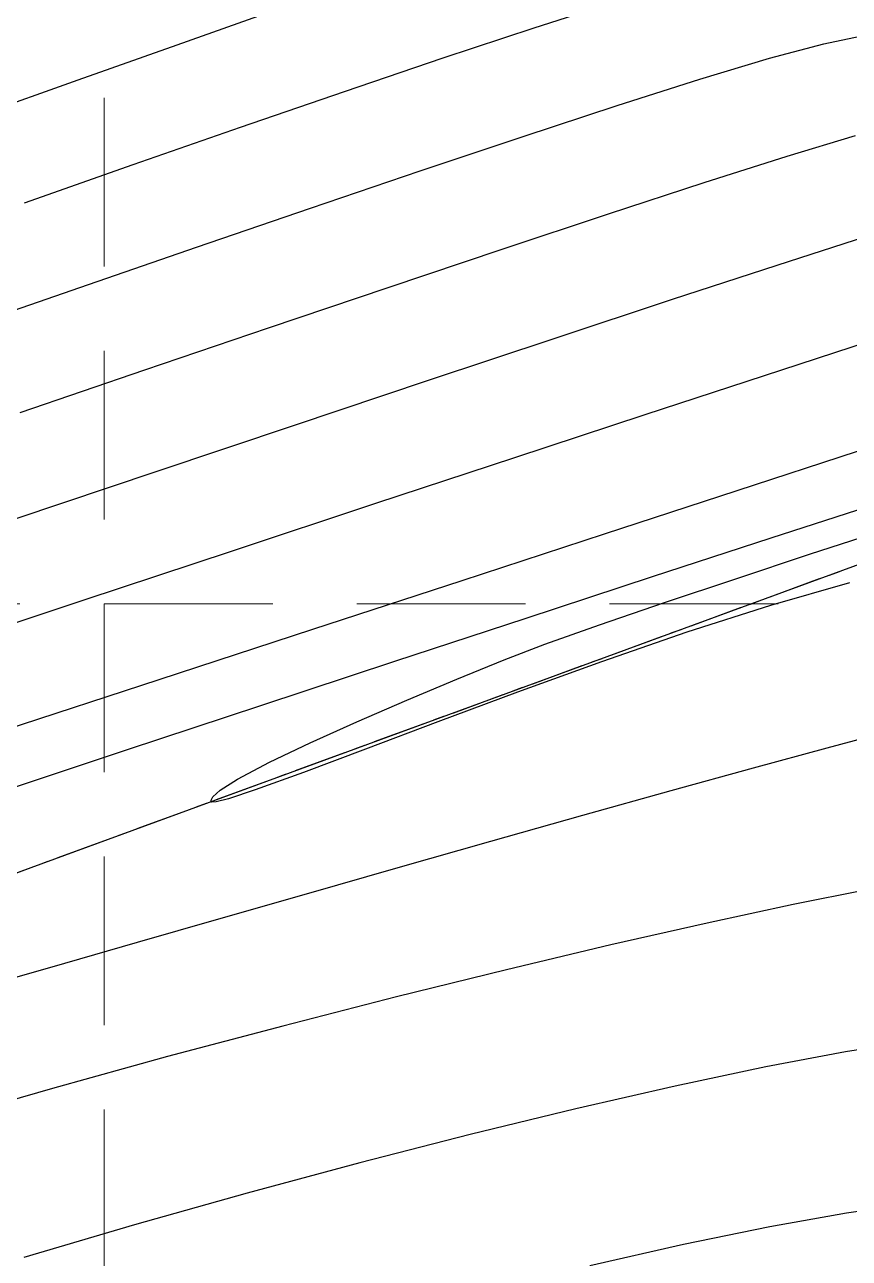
# Model space of a CAD drawing. Header units: inches. Extents: x 2547543 to 2548696, y 7125653 to 7126375.
# Drawn here: x 2548369.7 to 2548389.27, y 7125854.84 to 7125884.11 of the extents above; entities that cross this region are included whole.
import ezdxf

# ---------------------------------------------------------------- set-up
doc = ezdxf.new("R2010")
doc.units = ezdxf.units.IN
doc.header["$MEASUREMENT"] = 0
doc.linetypes.add('CENTER', pattern=[2, 1.25, -0.25, 0.25, -0.25])
doc.linetypes.add('HIDDEN', pattern=[0.375, 0.25, -0.125])
for name, color, linetype in [('CONT-MJR', 6, 'Continuous'), ('CONT-MNR', 14, 'Continuous'), ('GRID', 254, 'HIDDEN'), ('V-AREA', 6, 'Continuous'), ('V-CREEK-CNTR-E', 2, 'CENTER')]:
    doc.layers.add(name, color=color, linetype=linetype)

msp = doc.modelspace()

# ---------------------------------------------------------------- linework, layer by layer
at = {"layer": 'CONT-MJR', "color": 35}
for points, elevation in [([(2548387.798405123, 7125880.994076704), (2548389.42156973, 7125881.486725656)], 560), ([(2548389.273004012, 7125870.8706584), (2548387.399357292, 7125870.334096686)], 555), ([(2548382.04733668, 7125869.412401659), (2548383.345750267, 7125869.874940309)], 555), ([(2548376.473747788, 7125867.076473196), (2548377.582936113, 7125867.575093679)], 555), ([(2548379.501222375, 7125867.572784959), (2548377.786114191, 7125866.92510364)], 555), ([(2548377.786114191, 7125866.92510364), (2548376.318901246, 7125866.373046097)], 555), ([(2548374.334385659, 7125865.948490707), (2548374.745956197, 7125866.210967372)], 555), ([(2548374.162880381, 7125865.794620936), (2548374.334385659, 7125865.948490707)], 555), ([(2548375.17164605, 7125865.955894898), (2548374.532637482, 7125865.745704389)], 555), ([(2548374.122017484, 7125865.715433435), (2548374.162880381, 7125865.794620936)], 555), ([(2548374.125258953, 7125865.68344179), (2548374.122017484, 7125865.715433435)], 555), ([(2548374.142903764, 7125865.670376671), (2548374.125258953, 7125865.68344179)], 555), ([(2548374.240224818, 7125865.673319879), (2548374.142903764, 7125865.670376671)], 555), ([(2548374.532637482, 7125865.745704389), (2548374.240224818, 7125865.673319879)], 555)]:
    msp.add_lwpolyline(points, dxfattribs=dict(at, elevation=elevation))
at = {"layer": 'CONT-MJR', "color": 35, "extrusion": (0.302712607487114, -0.9530818838212972, 0), "elevation": -6020118.966377445}
msp.add_lwpolyline([(4585914.188477158, 560.0000000000009), (4585916.259970993, 560.0000000000009)], dxfattribs=at)
at = {"layer": 'CONT-MJR', "color": 35, "extrusion": (0.3101368803852442, -0.9506919140420355, 0), "elevation": -5984168.415841797}
msp.add_lwpolyline([(4632725.713826798, 560.0000000000009), (4632728.103855762, 560.0000000000009)], dxfattribs=at)
at = {"layer": 'CONT-MJR', "color": 35, "extrusion": (0.3149454310460368, -0.9491097805118363, 0), "elevation": -5960640.291341155}
msp.add_lwpolyline([(4662956.332198271, 560), (4662958.983944733, 560)], dxfattribs=at)
at = {"layer": 'CONT-MJR', "color": 35, "extrusion": (0.3181511501267628, -0.9480400021481256, 0), "elevation": -5944847.786679281}
msp.add_lwpolyline([(4683070.838327252, 560.0000000000005), (4683073.694910431, 560.0000000000005)], dxfattribs=at)
at = {"layer": 'CONT-MJR', "color": 35, "extrusion": (0.3202673630292822, -0.9473271959456616, 0), "elevation": -5934375.505631106}
msp.add_lwpolyline([(4696331.208657915, 560), (4696334.213164791, 560)], dxfattribs=at)
at = {"layer": 'CONT-MJR', "color": 35, "extrusion": (0.3215688004525868, -0.9468862162770585, 0), "elevation": -5927916.587569383}
msp.add_lwpolyline([(4704478.214279843, 560), (4704481.309779915, 560)], dxfattribs=at)
at = {"layer": 'CONT-MJR', "color": 35, "extrusion": (0.3221985226036492, -0.9466721248838089, 0), "elevation": -5924786.232221001}
msp.add_lwpolyline([(4708416.822011938, 560), (4708419.951565325, 560)], dxfattribs=at)
at = {"layer": 'CONT-MJR', "color": 35, "extrusion": (-0.308858957895908, 0.9511078509440735, 0), "elevation": 5990379.809631861}
msp.add_lwpolyline([(-4624681.409021029, 555.0000000000009), (-4624683.231620998, 555.0000000000009)], dxfattribs=at)
at = {"layer": 'CONT-MJR', "color": 35, "extrusion": (-0.3127654109740284, 0.9498304047029908, 0), "elevation": 5971321.732369633}
msp.add_lwpolyline([(-4649261.014135106, 555.0000000000009), (-4649262.862768672, 555.0000000000009)], dxfattribs=at)
at = {"layer": 'CONT-MJR', "color": 35, "extrusion": (-0.3177065253082705, 0.9481890970563548, 0), "elevation": 5947034.11642384}
msp.add_lwpolyline([(-4680286.287721219, 555), (-4680288.070954323, 555)], dxfattribs=at)
at = {"layer": 'CONT-MJR', "color": 35, "extrusion": (0.3246325713047262, -0.9458402051340818, 0), "elevation": -5912645.986071268}
msp.add_lwpolyline([(4723652.886789471, 555.0000000000009), (4723654.513227619, 555.0000000000009)], dxfattribs=at)
at = {"layer": 'CONT-MJR', "color": 35, "extrusion": (0.3055629001732505, -0.9521718931147424, 0), "elevation": -6006360.801594445}
msp.add_lwpolyline([(4603904.4599809, 555.0000000000009), (4603902.374155803, 555.0000000000009)], dxfattribs=at)
at = {"layer": 'CONT-MJR', "color": 35, "extrusion": (0.3260290989514751, -0.9453597339832543, 0), "elevation": -5905662.480837971}
msp.add_lwpolyline([(4732381.832873413, 555.0000000000009), (4732379.689330837, 555.0000000000009)], dxfattribs=at)
at = {"layer": 'CONT-MJR', "color": 35, "extrusion": (0.3562135614397999, -0.9344045690418974, 0), "elevation": -5750676.692352965}
msp.add_lwpolyline([(4919550.111244475, 555), (4919551.150442271, 555)], dxfattribs=at)
at = {"layer": 'CONT-MJR', "color": 35, "extrusion": (0.3786531037577311, -0.9255386685680059, 0), "elevation": -5630314.941630639}
msp.add_lwpolyline([(5056856.443594599, 555.0000000000009), (5056857.658177453, 555.0000000000009)], dxfattribs=at)
at = {"layer": 'CONT-MJR', "color": 35, "extrusion": (0.3399651030271498, -0.9404380515077745, 0), "elevation": -5835076.935002636}
msp.add_lwpolyline([(4819143.494872153, 555.0000000000009), (4819141.37382747, 555.0000000000009)], dxfattribs=at)
at = {"layer": 'CONT-MJR', "color": 35, "extrusion": (0.3862919032109071, -0.9223765855190034, 0), "elevation": -5588315.789992004}
msp.add_lwpolyline([(5103230.048568055, 555.0000000000009), (5103231.335575477, 555.0000000000009)], dxfattribs=at)
at = {"layer": 'CONT-MJR', "color": 35, "extrusion": (0.34891506778201, -0.9371543498670192, 0), "elevation": -5788869.786008473}
msp.add_lwpolyline([(4874549.519593955, 555), (4874547.501846384, 555)], dxfattribs=at)
at = {"layer": 'CONT-MJR', "color": 35, "extrusion": (0.3961770203647889, -0.9181741493501534, 0), "elevation": -5533178.761571429}
msp.add_lwpolyline([(5162959.402850041, 555.0000000000009), (5162960.690318756, 555.0000000000009)], dxfattribs=at)
at = {"layer": 'CONT-MJR', "color": 35, "extrusion": (0.4312440115417107, -0.9022353365444146, 0), "elevation": -5330236.986455044}
msp.add_lwpolyline([(5372221.735971695, 555.0000000000009), (5372222.809205008, 555.0000000000009)], dxfattribs=at)
at = {"layer": 'CONT-MJR', "color": 35, "extrusion": (0.468434055578512, -0.8834984638211136, 0), "elevation": -5101946.33340233}
msp.add_lwpolyline([(5589483.582006151, 555), (5589484.441637045, 555)], dxfattribs=at)
at = {"layer": 'CONT-MJR', "color": 35, "extrusion": (0.3417195433744966, -0.9398019757778366, 0), "elevation": -5826073.304476257}
msp.add_lwpolyline([(4830016.902673833, 555.0000000000005), (4830015.681932416, 555.0000000000005)], dxfattribs=at)
at = {"layer": 'CONT-MNR', "color": 35, "extrusion": (0.3035165180457915, -0.952826176840959, 0), "elevation": -6016252.879790066}
msp.add_lwpolyline([(4590988.389483896, 562.0000000000005), (4590990.418415814, 562.0000000000005)], dxfattribs=at)
at = {"layer": 'CONT-MNR', "color": 35}
for points, elevation in [([(2548373.315187749, 7125883.639779823), (2548375.612935672, 7125884.448235102)], 563), ([(2548387.379895019, 7125883.315734813), (2548388.665614018, 7125883.663027837)], 561), ([(2548377.289512207, 7125882.531247995), (2548379.628546304, 7125883.325212262)], 562), ([(2548385.727305868, 7125882.819489259), (2548387.379895019, 7125883.315734813)], 561), ([(2548371.004374611, 7125877.879018944), (2548373.771855862, 7125878.832102377)], 561), ([(2548385.075160982, 7125877.598015078), (2548387.561915879, 7125878.410652903)], 559), ([(2548368.23213281, 7125876.922608745), (2548371.004374611, 7125877.879018944)], 561), ([(2548379.279873976, 7125875.67652626), (2548382.293058487, 7125876.678941664)], 559), ([(2548384.425587963, 7125874.864777154), (2548387.255927743, 7125875.792767699)], 558), ([(2548369.496484219, 7125872.400164124), (2548372.817321257, 7125873.514043888)], 559), ([(2548374.604009766, 7125871.6239512), (2548378.034242879, 7125872.75795996)], 558), ([(2548387.420019227, 7125871.936102387), (2548389.992110167, 7125872.770113095)], 556), ([(2548384.601884602, 7125871.017646642), (2548387.420019227, 7125871.936102387)], 556), ([(2548376.537072799, 7125869.769883518), (2548380.082840154, 7125870.929909572)], 557), ([(2548378.481305255, 7125869.010616963), (2548381.601161531, 7125870.035550091)], 556), ([(2548369.211142841, 7125867.372497087), (2548372.891384115, 7125868.576875522)], 557), ([(2548372.138014042, 7125866.915457892), (2548375.305771012, 7125867.963651487)], 556), ([(2548390.23971259, 7125867.348871784), (2548388.74222588, 7125866.951430317)], 556), ([(2548369.041489587, 7125865.886840412), (2548372.138014042, 7125866.915457892)], 556), ([(2548386.987234443, 7125866.473687921), (2548385.032742252, 7125865.932968045)], 556), ([(2548378.552300853, 7125864.106178043), (2548376.37984535, 7125863.486782756)], 556), ([(2548389.69203271, 7125863.588821324), (2548387.938575648, 7125863.23816676)], 557), ([(2548387.938575648, 7125863.23816676), (2548385.8946839, 7125862.797972359)], 557), ([(2548374.297908945, 7125862.891027241), (2548372.364495612, 7125862.336234951)], 556), ([(2548385.8946839, 7125862.797972359), (2548383.610756407, 7125862.278941665)], 557), ([(2548383.610756407, 7125862.278941665), (2548381.137192106, 7125861.69177822)], 557), ([(2548370.637609321, 7125861.839729336), (2548369.175254041, 7125861.418833846)], 556), ([(2548375.82274884, 7125860.35586724), (2548373.082667754, 7125859.62852679)], 557), ([(2548390.769082022, 7125859.990202521), (2548389.185219337, 7125859.742695457)], 558), ([(2548382.782511185, 7125858.392529452), (2548380.268312441, 7125857.781330936)], 558), ([(2548380.268312441, 7125857.781330936), (2548377.649337687, 7125857.110263378)], 558)]:
    msp.add_lwpolyline(points, dxfattribs=dict(at, elevation=elevation))
at = {"layer": 'CONT-MNR', "color": 35, "extrusion": (0.314350818872384, -0.9493068854033778, 0), "elevation": -5963564.882173889}
msp.add_lwpolyline([(4659221.586470252, 562.0000000000009), (4659223.862625683, 562.0000000000009)], dxfattribs=at)
at = {"layer": 'CONT-MNR', "color": 35, "extrusion": (0.2005823019896044, -0.9796768549519538, 0), "elevation": -6469901.63083555}
msp.add_lwpolyline([(3925923.541964187, 561.0000000000009), (3925924.427071253, 561.0000000000009)], dxfattribs=at)
at = {"layer": 'CONT-MNR', "color": 35, "extrusion": (0.3348121460088961, -0.9422848968782837, 0), "elevation": -5861386.192186764}
msp.add_lwpolyline([(4787123.586628674, 563), (4787126.080153424, 563)], dxfattribs=at)
at = {"layer": 'CONT-MNR', "color": 35, "extrusion": (-0.3357131873049781, 0.9419642540295957, 0), "elevation": 5856805.141347058}
msp.add_lwpolyline([(-4792724.682626827, 563), (-4792727.18438103, 563)], dxfattribs=at)
at = {"layer": 'CONT-MNR', "color": 35, "extrusion": (0.3024552184053023, -0.953163596062817, 0), "elevation": -6021359.531613376}
msp.add_lwpolyline([(4584286.884073898, 561), (4584288.948493235, 561)], dxfattribs=at)
at = {"layer": 'CONT-MNR', "color": 35, "extrusion": (-0.326036787490701, 0.9453570823782639, 0), "elevation": 5905638.774324024}
msp.add_lwpolyline([(-4732423.757070415, 562.0000000000009), (-4732426.367736489, 562.0000000000009)], dxfattribs=at)
at = {"layer": 'CONT-MNR', "color": 35, "extrusion": (0.3116346457291408, -0.9502020035662275, 0), "elevation": -5976862.868858521}
msp.add_lwpolyline([(4642148.779512473, 561.0000000000009), (4642151.127581215, 561.0000000000009)], dxfattribs=at)
at = {"layer": 'CONT-MNR', "color": 35, "extrusion": (-0.3288448635828415, 0.9443839556531984, 0), "elevation": 5891548.358011423}
msp.add_lwpolyline([(-4749951.185667003, 562.0000000000005), (-4749953.883407368, 562.0000000000005)], dxfattribs=at)
at = {"layer": 'CONT-MNR', "color": 35, "extrusion": (0.317627518020418, -0.9482155661009732, 0), "elevation": -5947435.625897379}
msp.add_lwpolyline([(4679788.500312814, 561), (4679791.076541292, 561)], dxfattribs=at)
at = {"layer": 'CONT-MNR', "color": 35, "extrusion": (0.330194306114934, -0.9439129833884464, 0), "elevation": -5884753.383862151}
msp.add_lwpolyline([(4758364.208328791, 562.0000000000009), (4758366.939626392, 562.0000000000009)], dxfattribs=at)
at = {"layer": 'CONT-MNR', "color": 35, "extrusion": (-0.3216017133102296, 0.9468750382156692, 0), "elevation": 5927755.428026597}
msp.add_lwpolyline([(-4704689.219581401, 561.0000000000009), (-4704691.96838163, 561.0000000000009)], dxfattribs=at)
at = {"layer": 'CONT-MNR', "color": 35, "extrusion": (-0.3241589676940239, 0.9460026234971788, 0), "elevation": 5915021.858708541}
msp.add_lwpolyline([(-4720685.799954049, 561.0000000000009), (-4720688.665686861, 561.0000000000009)], dxfattribs=at)
at = {"layer": 'CONT-MNR', "color": 35, "extrusion": (0.3057594737375591, -0.9521087880172785, 0), "elevation": -6005417.817314488}
msp.add_lwpolyline([(4605147.0257331, 559), (4605149.259870352, 559)], dxfattribs=at)
at = {"layer": 'CONT-MNR', "color": 35, "extrusion": (0.3136789384438888, -0.9495291062293537, 0), "elevation": -5966853.461620289}
msp.add_lwpolyline([(4655000.593191024, 559.0000000000009), (4655003.523172293, 559.0000000000009)], dxfattribs=at)
at = {"layer": 'CONT-MNR', "color": 35, "extrusion": (0.3098184036700944, -0.95079574922657, 0), "elevation": -5985715.141715297}
msp.add_lwpolyline([(4630723.233185919, 558), (4630725.862145025, 558)], dxfattribs=at)
at = {"layer": 'CONT-MNR', "color": 35, "extrusion": (-0.316942628142697, 0.9484447113385157, 0), "elevation": 5950809.072589451}
msp.add_lwpolyline([(-4675487.262358954, 559.0000000000009), (-4675490.615217483, 559.0000000000009)], dxfattribs=at)
at = {"layer": 'CONT-MNR', "color": 35, "extrusion": (0.312684078558233, -0.9498571824312267, 0), "elevation": -5971724.185487602}
msp.add_lwpolyline([(4648745.607143374, 558), (4648748.866254721, 558)], dxfattribs=at)
at = {"layer": 'CONT-MNR', "color": 35, "extrusion": (0.3176922455502244, -0.9481938816071617, 0), "elevation": -5947111.384289}
msp.add_lwpolyline([(4680186.271621493, 559.0000000000009), (4680189.733520842, 559.0000000000009)], dxfattribs=at)
at = {"layer": 'CONT-MNR', "color": 35, "extrusion": (0.3134239383748492, -0.9496133080647083, 0), "elevation": -5968100.922574189}
msp.add_lwpolyline([(4653392.79945468, 558.0000000000005), (4653396.269977612, 558.0000000000005)], dxfattribs=at)
at = {"layer": 'CONT-MNR', "color": 35, "extrusion": (0.3102696642217685, -0.9506485867362929, 0), "elevation": -5983514.099330609}
msp.add_lwpolyline([(4633562.37526639, 557), (4633565.37720736, 557)], dxfattribs=at)
at = {"layer": 'CONT-MNR', "color": 35, "extrusion": (-0.3105968943243054, 0.9505417240900562, 0), "elevation": 5981918.700865466}
msp.add_lwpolyline([(-4635618.534394052, 557.0000000000009), (-4635621.848102862, 557.0000000000009)], dxfattribs=at)
at = {"layer": 'CONT-MNR', "color": 35, "extrusion": (0.3108091100403741, -0.9504723547352183, 0), "elevation": -5980883.576698227}
msp.add_lwpolyline([(4636950.420085179, 557), (4636953.976713914, 557)], dxfattribs=at)
at = {"layer": 'CONT-MNR', "color": 35, "extrusion": (0.3141243420972328, -0.9493818503120759, 0), "elevation": -5964666.691531246}
msp.add_lwpolyline([(4657786.646582036, 558.0000000000009), (4657790.332586107, 558.0000000000009)], dxfattribs=at)
at = {"layer": 'CONT-MNR', "color": 35, "extrusion": (0.3110509978752957, -0.9503932221563782, 0), "elevation": -5979701.943745699}
msp.add_lwpolyline([(4638473.586499464, 556), (4638476.743848443, 556)], dxfattribs=at)
at = {"layer": 'CONT-MNR', "color": 35, "extrusion": (0.3141699074604509, -0.9493667727734586, 0), "elevation": -5964443.133489114}
msp.add_lwpolyline([(4658069.226222563, 558), (4658072.916294327, 558)], dxfattribs=at)
at = {"layer": 'CONT-MNR', "color": 35, "extrusion": (-0.3110092772621941, 0.9504068757415677, 0), "elevation": 5979906.879949334}
msp.add_lwpolyline([(-4638202.353884319, 557), (-4638206.189808465, 557)], dxfattribs=at)
at = {"layer": 'CONT-MNR', "color": 35, "extrusion": (0.3131183066549353, -0.9497141285868849, 0), "elevation": -5969594.523060202}
msp.add_lwpolyline([(4651467.74305786, 556.0000000000009), (4651471.086731653, 556.0000000000009)], dxfattribs=at)
at = {"layer": 'CONT-MNR', "color": 35, "extrusion": (0.2626610982860007, -0.9648881528173056, 0), "elevation": -6206302.014094755}
msp.add_lwpolyline([(4330598.14584935, 556), (4330596.326994561, 556)], dxfattribs=at)
at = {"layer": 'CONT-MNR', "color": 35, "extrusion": (-0.2694156090188055, 0.9630240026172902, 0), "elevation": 6175805.227270415}
msp.add_lwpolyline([(-4373975.464558382, 556.0000000000005), (-4373973.288092406, 556.0000000000005)], dxfattribs=at)
at = {"layer": 'CONT-MNR', "color": 35, "extrusion": (0.271451513545928, -0.9624521161042896, 0), "elevation": -6166541.776627466}
msp.add_lwpolyline([(4387023.483779714, 556), (4387021.21927039, 556)], dxfattribs=at)
at = {"layer": 'CONT-MNR', "color": 35, "extrusion": (-0.2729942785065206, 0.9620156567866786, 0), "elevation": 6159500.074030628}
msp.add_lwpolyline([(-4396902.489166342, 556.0000000000009), (-4396900.197134381, 556.0000000000009)], dxfattribs=at)
at = {"layer": 'CONT-MNR', "color": 35, "extrusion": (0.2751124094914735, -0.961412066776674, 0), "elevation": -6149801.176245835}
msp.add_lwpolyline([(4410453.275828094, 556), (4410451.110329579, 556)], dxfattribs=at)
at = {"layer": 'CONT-MNR', "color": 35, "extrusion": (0.2763206904740785, -0.9610654899724204, 0), "elevation": -6144252.366307173}
msp.add_lwpolyline([(4418175.936087823, 556), (4418174.139242228, 556)], dxfattribs=at)
at = {"layer": 'CONT-MNR', "color": 35, "extrusion": (-0.2395240085303412, 0.9708904414698689, 0), "elevation": 6308032.538540424}
msp.add_lwpolyline([(-4181013.843969448, 557.0000000000005), (-4181011.15282938, 557.0000000000005)], dxfattribs=at)
at = {"layer": 'CONT-MNR', "color": 35, "extrusion": (-0.2479008433256777, 0.9687854106449053, 0), "elevation": 6271685.035486891}
msp.add_lwpolyline([(-4235338.89824866, 557), (-4235336.109559786, 557)], dxfattribs=at)
at = {"layer": 'CONT-MNR', "color": 35, "extrusion": (0.1853414928312285, -0.9826741733835747, 0), "elevation": -6530076.07639704}
msp.add_lwpolyline([(3824953.718462183, 558), (3824951.791952305, 558)], dxfattribs=at)
at = {"layer": 'CONT-MNR', "color": 35, "extrusion": (0.265953171189724, -0.9639859494485018, 0), "elevation": -6191480.656932124}
msp.add_lwpolyline([(4351740.811304009, 557), (4351737.981260544, 557)], dxfattribs=at)
at = {"layer": 'CONT-MNR', "color": 35, "extrusion": (0.2065746080098213, -0.9784308515810346, 0), "elevation": -6445728.561011588}
msp.add_lwpolyline([(3965442.357676079, 558.0000000000005), (3965440.158974848, 558.0000000000005)], dxfattribs=at)
at = {"layer": 'CONT-MNR', "color": 35, "extrusion": (-0.2765960484626476, 0.9609862777245306, 0), "elevation": 6142983.426623789}
msp.add_lwpolyline([(-4419933.348245841, 557), (-4419930.574258004, 557)], dxfattribs=at)
at = {"layer": 'CONT-MNR', "color": 35, "extrusion": (0.2227729642212949, -0.9748703536430152, 0), "elevation": -6379077.304704709}
msp.add_lwpolyline([(4071793.840219846, 558.0000000000005), (4071791.421129427, 558.0000000000005)], dxfattribs=at)
at = {"layer": 'CONT-MNR', "color": 35, "extrusion": (0.2596235718223104, -0.9657098948205023, 0), "elevation": -6219891.812785186}
msp.add_lwpolyline([(4311033.986966802, 558.0000000000005), (4311031.219440471, 558.0000000000005)], dxfattribs=at)
at = {"layer": 'CONT-MNR', "color": 35, "extrusion": (0.2711300388533443, -0.962542727379613, 0), "elevation": -6168000.239780557}
msp.add_lwpolyline([(4384953.520826594, 558), (4384950.741565898, 558)], dxfattribs=at)
at = {"layer": 'CONT-MNR', "color": 35, "extrusion": (0.1765743993267146, -0.9842872962211847, 0), "elevation": -6563909.161088344}
msp.add_lwpolyline([(3766590.852086025, 559.0000000000009), (3766588.997018304, 559.0000000000009)], dxfattribs=at)
at = {"layer": 'CONT-MNR', "color": 35, "extrusion": (0.1407010905146029, -0.9900521214198783, 0), "elevation": -6696407.627893827}
msp.add_lwpolyline([(3525655.414885288, 559), (3525653.840512836, 559)], dxfattribs=at)
at = {"layer": 'CONT-MNR', "color": 35, "extrusion": (-0.283384883782435, 0.9590062604819721, 0), "elevation": 6111569.97982155}
msp.add_lwpolyline([(-4463264.763111908, 558.0000000000005), (-4463262.024273093, 558.0000000000005)], dxfattribs=at)
at = {"layer": 'CONT-MNR', "color": 35, "extrusion": (0.2017003695230471, -0.9794472731772069, 0), "elevation": -6465389.150401078}
msp.add_lwpolyline([(3933298.778551506, 559), (3933296.687371912, 559)], dxfattribs=at)
at = {"layer": 'CONT-MNR', "color": 35, "extrusion": (0.2209590182222802, -0.9752830933971152, 0), "elevation": -6386637.350488308}
msp.add_lwpolyline([(4059919.094066106, 559), (4059916.812110765, 559)], dxfattribs=at)
at = {"layer": 'GRID', "color": 252, "linetype": 'HIDDEN', "lineweight": 0, "ltscale": 16}
for p, q in [((2548371.58331359, 7126356.376313465), (2548371.58331359, 7125726.296813901)), ((2547561.583313602, 7125870.376313471), (2548677.583313586, 7125870.376313471))]:
    msp.add_line(p, q, dxfattribs=at)
at = {"layer": 'V-AREA', "color": 5}
msp.add_line((2548347.9528, 7125856.102900001), (2548394.5172, 7125873.148000001), dxfattribs=at)
at = {"layer": 'V-CREEK-CNTR-E', "color": 5}
msp.add_line((2548347.9528, 7125856.1029), (2548394.5172, 7125873.148), dxfattribs=at)

doc.saveas('drawing.dxf')
